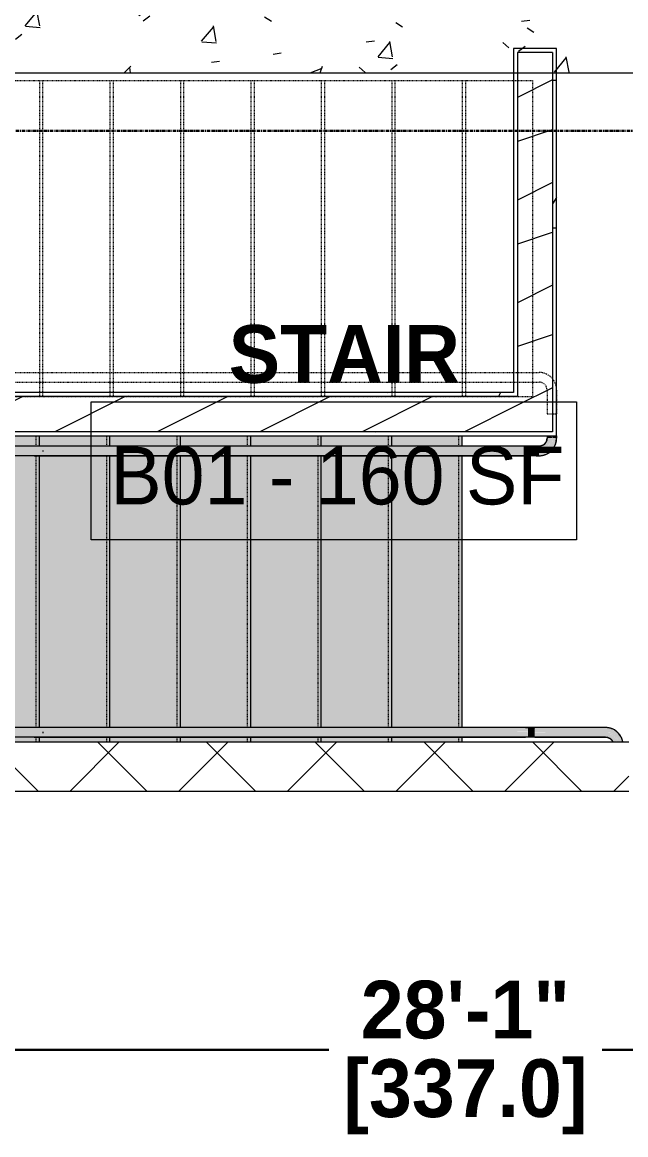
# Model space of a CAD drawing. Header units: inches. Extents: x -4218 to -1814, y 9767 to 12426.
# Drawn here: x -3730 to -3635.8, y 11378.6 to 11552.1 of the extents above; entities that cross this region are included whole.
import ezdxf

# ---------------------------------------------------------------- set-up
doc = ezdxf.new("R2010")
doc.units = ezdxf.units.IN
doc.header["$MEASUREMENT"] = 0
for name, pattern in [('Grid Line 1_2_', [0.875, 0.5, -0.125, 0.125, -0.125]), ('Grid Line 1_2__2_', [0.875, 0.5, -0.125, 0.125, -0.125]), ('Overhead 1_16_', [0.101562, 0.0625, -0.039062])]:
    doc.linetypes.add(name, pattern=pattern)
for name, color, linetype, lineweight in [('0-1', 7, 'Continuous', 5), ('0-2', 7, 'Continuous', 9), ('A-ANNO-DIMS-1', 211, 'Continuous', 30), ('A-AREA-IDEN', 2, 'Continuous', 9), ('A-FLOR-HRAL-1', 7, 'Continuous', 9), ('A-FLOR-HRAL-2', 31, 'Continuous', 9), ('A-FLOR-HRAL-3', 55, 'Continuous', 9), ('A-FLOR-HRAL-4', 7, 'Overhead 1_16_', 9), ('A-WALL-1', 250, 'Continuous', 13), ('A-WALL-3', 7, 'Continuous', 9), ('A-WALL-PATT-1', 53, 'Continuous', 9), ('A-WALL-PATT-2', 55, 'Continuous', 9), ('A-WALL-PATT-3', 7, 'Continuous', 9), ('A-WALL-PATT-4', 251, 'Continuous', 9), ('I-WALL-1', 7, 'Continuous', 9), ('S-FNDN-5', 7, 'Continuous', 9), ('S-GRID-1', 1, 'Grid Line 1_2_', 9), ('S-GRID-2', 1, 'Grid Line 1_2__2_', 30), ('S-STRS-1', 7, 'Continuous', 9), ('S-STRS-3', 7, 'Overhead 1_16_', 9), ('S-STRS-5', 21, 'Continuous', 5), ('S-STRS-MBND-1', 7, 'Overhead 1_16_', 9)]:
    doc.layers.add(name, color=color, linetype=linetype, lineweight=lineweight)
doc.styles.add('Century Gothic', font='ufonts.com_century-gothic.ttf', dxfattribs={"height": 9})
doc.styles.add('Century Gothic_B', font='GOTHICB.TTF', dxfattribs={"height": 9})
doc.dimstyles.new('OD__1_16__Tol__', dxfattribs={"dimscale": 12, "dimtxt": 9.397514, "dimasz": 1, "dimexe": 0.75, "dimexo": 0.5, "dimgap": 0.125, "dimtad": 1, "dimdec": 4, "dimrnd": 0.0625, "dimzin": 3, "dimdsep": 46, "dimlunit": 4, "dimtxsty": 'Century Gothic_B', "dimblk1": 'OBLIQUE', "dimblk2": 'OBLIQUE', "dimsah": 1, "dimcen": 0.09, "dimdle": 0.75, "dimazin": 0, "dimtfac": 1, "dimtdec": 4, "dimtix": 1, "dimtmove": 0, "dimatfit": 3, "dimfxl": 1, "dimtvp": 1, "dimtfill": 1, "dimfrac": 2, "dimtolj": 1, "dimtzin": 0, "dimlwd": 30, "dimlwe": 30, "dimarcsym": 2})
pattern_1 = [(0, (0, 0), (30.72, 7.68), [1.267, -21.773, 1.267, -21.773, -122.88]), (0, (0, 0), (30.72, 7.68), [-46.08, 1.267, -44.813, 1.267, -21.773, -53.76]), (0, (0, 0), (30.72, 7.68), [-115.2, 1.267, -14.093, 1.267, -37.133]), (120, (11.52, 3.84), (-22.011075, 22.7643004), [1.267, -21.773, 1.267, -21.773, -122.88]), (120, (11.52, 3.84), (-22.011075, 22.7643004), [-46.08, 1.267, -44.813, 1.267, -21.773, -53.76]), (120, (11.52, 3.84), (-22.011075, 22.7643004), [-115.2, 1.267, -14.093, 1.267, -37.133]), (240, (15.36, 19.2), (-8.708925, -30.4443004), [1.267, -21.773, 1.267, -21.773, -122.88]), (240, (15.36, 19.2), (-8.708925, -30.4443004), [-46.08, 1.267, -44.813, 1.267, -21.773, -53.76]), (240, (15.36, 19.2), (-8.708925, -30.4443004), [-115.2, 1.267, -14.093, 1.267, -37.133])]
pattern_2 = [(216.87, (6.397, 15.994), (47.98094286, 31.9870857), [7.997, -71.971]), (206.565, (15.994, 11.196), (-15.993714, -15.9941327), [17.881, -17.881]), (198.435, (15.994, 3.199), (-31.9867405, -15.9938803), [10.115, -40.461])]

# ---------------------------------------------------------------- blocks, each defined once
blk = doc.blocks.new('CTR - 1st Phase - Shell_rvt-1-FLOOR PLAN - BASEMENT')
at = {"layer": 'S-GRID-1'}
blk.add_line((-1814.21, 11535.19), (-4168.71, 11535.19), dxfattribs=at)
blk = doc.blocks.new('Top Rail Type - Top Rail_Internal_-2658758-FLOOR PLAN - BASEMENT')
at = {"layer": 'A-FLOR-HRAL-2'}
for points in [[(-3717.42, 11441.25), (-3717.42, 11441.26), (-3658.33, 11441.28), (-3651.07, 11441.29), (-3651.08, 11441.44), (-3726.76, 11441.47), (-3726.75, 11441.36), (-3726.75, 11441.25)], [(-3650, 11440.61), (-3650, 11442.11), (-3651.06, 11442.08), (-3651.06, 11440.61), (-3650.44, 11440.62)], [(-3638.95, 11441.27), (-3638.95, 11441.46), (-3650, 11441.44), (-3650, 11441.29), (-3639.45, 11441.27)]]:
    blk.add_hatch(color=256, dxfattribs=at).paths.add_polyline_path(points, flags=0)
h = blk.add_hatch(color=256, dxfattribs=at)
h.paths.add_polyline_path([(-3637.06, 11439.81), (-3636.87, 11439.81), (-3636.94, 11439.99), (-3637.39, 11440.78), (-3637.41, 11440.79), (-3637.8, 11441.14), (-3637.92, 11441.18), (-3638.64, 11441.44), (-3638.95, 11441.44), (-3638.95, 11441.27), (-3638.14, 11441.06), (-3637.87, 11440.9), (-3637.78, 11440.83), (-3637.53, 11440.68), (-3637.26, 11440.15), (-3637.08, 11439.81)], flags=0)
h.paths.add_polyline_path([(-3636.41, 11440.42), (-3636.96, 11441.25), (-3636.78, 11440.97), (-3636.47, 11440.51)], flags=0)
h.paths.add_polyline_path([(-3637, 11441.31), (-3637.6, 11441.72), (-3637.04, 11441.33)], flags=0)
at = {"layer": 'A-FLOR-HRAL-3'}
blk.add_hatch(color=256, dxfattribs=at).paths.add_polyline_path([(-3726.76, 11441.26), (-3726.75, 11441.36), (-3726.76, 11441.29)], flags=0)
at = {"layer": 'A-FLOR-HRAL-1'}
for p, q in [((-3651.46, 11442.11), (-3728.15, 11442.11)), ((-3638.95, 11442.11), (-3650, 11442.11)), ((-3728.15, 11440.61), (-3651.46, 11440.61)), ((-3650, 11440.61), (-3638.95, 11440.61))]:
    blk.add_line(p, q, dxfattribs=at)
at = {"layer": 'A-FLOR-HRAL-1', "flags": 128}
for points in [[(-3651.46, 11442.11), (-3651.37, 11442.11), (-3651.27, 11442.11), (-3651.17, 11442.11), (-3651.07, 11442.11), (-3650.97, 11442.11), (-3650.86, 11442.11), (-3650.76, 11442.11), (-3650.65, 11442.11), (-3650.55, 11442.11), (-3650.44, 11442.11), (-3650.33, 11442.11), (-3650.22, 11442.11), (-3650.11, 11442.11), (-3650, 11442.11), (-3650, 11442.11)], [(-3636.24, 11439.81), (-3636.25, 11439.91), (-3636.28, 11440.02), (-3636.31, 11440.12), (-3636.34, 11440.23), (-3636.38, 11440.33), (-3636.42, 11440.44), (-3636.46, 11440.54), (-3636.51, 11440.63), (-3636.56, 11440.73), (-3636.62, 11440.83), (-3636.68, 11440.92), (-3636.74, 11441.01), (-3636.81, 11441.09), (-3636.88, 11441.18), (-3636.96, 11441.26), (-3637.03, 11441.34), (-3637.11, 11441.41), (-3637.2, 11441.48), (-3637.28, 11441.55), (-3637.37, 11441.62), (-3637.46, 11441.68), (-3637.56, 11441.74), (-3637.65, 11441.79), (-3637.75, 11441.84), (-3637.85, 11441.89), (-3637.95, 11441.93), (-3638.06, 11441.97), (-3638.16, 11442), (-3638.27, 11442.03), (-3638.37, 11442.05), (-3638.48, 11442.07), (-3638.59, 11442.09), (-3638.7, 11442.1), (-3638.81, 11442.11), (-3638.92, 11442.11), (-3638.95, 11442.11)], [(-3726.76, 11441.25), (-3726.75, 11441.29), (-3726.75, 11441.44)], [(-3650, 11440.61), (-3650.11, 11440.61), (-3650.22, 11440.61), (-3650.33, 11440.61), (-3650.44, 11440.61), (-3650.54, 11440.61), (-3650.65, 11440.61), (-3650.76, 11440.61), (-3650.86, 11440.61), (-3650.97, 11440.61), (-3651.07, 11440.61), (-3651.17, 11440.61), (-3651.27, 11440.61), (-3651.36, 11440.61), (-3651.46, 11440.61), (-3651.46, 11440.61)], [(-3638.95, 11440.61), (-3638.9, 11440.61), (-3638.85, 11440.61), (-3638.8, 11440.61), (-3638.75, 11440.6), (-3638.7, 11440.59), (-3638.65, 11440.58), (-3638.6, 11440.57), (-3638.56, 11440.55), (-3638.51, 11440.53), (-3638.46, 11440.52), (-3638.42, 11440.5), (-3638.37, 11440.47), (-3638.33, 11440.45), (-3638.28, 11440.42), (-3638.24, 11440.4), (-3638.2, 11440.37), (-3638.16, 11440.34), (-3638.12, 11440.3), (-3638.09, 11440.27), (-3638.05, 11440.24), (-3638.02, 11440.2), (-3637.99, 11440.16), (-3637.95, 11440.12), (-3637.92, 11440.08), (-3637.9, 11440.04), (-3637.87, 11440), (-3637.85, 11439.95), (-3637.82, 11439.91), (-3637.8, 11439.86), (-3637.78, 11439.82)]]:
    blk.add_lwpolyline(points, dxfattribs=at)
blk = doc.blocks.new('Top Rail Type - Top Rail_Internal_-V13-FLOOR PLAN - BASEMENT')
at = {"layer": 'A-FLOR-HRAL-2'}
for points in [[(-3784.95, 11439.36), (-3784.78, 11439.99), (-3784.32, 11440.45), (-3783.7, 11440.61), (-3783.7, 11442.11), (-3784.75, 11441.91), (-3785.64, 11441.31), (-3786.24, 11440.42), (-3786.45, 11439.36), (-3786.24, 11439.36)], [(-3771.9, 11440.61), (-3771.9, 11442.11), (-3783.7, 11442.11), (-3783.7, 11440.61)], [(-3738.32, 11440.61), (-3651.06, 11440.61), (-3651.06, 11441.29), (-3726.76, 11441.26), (-3726.75, 11441.47), (-3653.01, 11441.44), (-3651.06, 11441.46), (-3651.06, 11442.11), (-3770.84, 11442.11), (-3770.84, 11440.61), (-3749.32, 11440.61)], [(-3784.95, 11438.74), (-3784.95, 11439.36), (-3786.45, 11439.36), (-3786.45, 11438.74)]]:
    blk.add_hatch(color=256, dxfattribs=at).paths.add_polyline_path(points, flags=0)
h = blk.add_hatch(color=256, dxfattribs=at)
h.paths.add_polyline_path([(-3650, 11440.61), (-3638.95, 11440.61), (-3638.95, 11441.27), (-3650, 11441.25), (-3650, 11441.17)], flags=0)
h.paths.add_polyline_path([(-3650, 11441.44), (-3638.95, 11441.46), (-3638.95, 11442.11), (-3650, 11442.11), (-3650, 11441.46)], flags=0)
h = blk.add_hatch(color=256, dxfattribs=at)
h.paths.add_polyline_path([(-3636.83, 11439.81), (-3636.29, 11439.81), (-3636.41, 11440.42), (-3637.09, 11441.36), (-3637.9, 11441.91), (-3638.95, 11442.09), (-3638.95, 11441.44), (-3638.42, 11441.42), (-3637.92, 11441.18), (-3637.92, 11441.23), (-3637.58, 11440.97), (-3637.14, 11440.44), (-3637.06, 11440.22), (-3636.87, 11439.81)], flags=0)
h.paths.add_polyline_path([(-3637.69, 11439.81), (-3637.12, 11439.81), (-3637.18, 11440), (-3637.59, 11440.72), (-3638.4, 11441.17), (-3638.54, 11441.2), (-3638.85, 11441.25), (-3638.95, 11441.24), (-3638.95, 11440.61), (-3638.32, 11440.45), (-3637.87, 11439.99), (-3637.78, 11439.81)], flags=0)
at = {"layer": 'A-FLOR-HRAL-1'}
for p, q in [((-3771.9, 11442.11), (-3783.7, 11442.11)), ((-3770.84, 11442.11), (-3771.9, 11442.11)), ((-3651.06, 11442.11), (-3770.84, 11442.11)), ((-3650, 11442.11), (-3651.06, 11442.11)), ((-3638.95, 11442.11), (-3650, 11442.11)), ((-3771.9, 11440.61), (-3783.7, 11440.61)), ((-3770.84, 11440.61), (-3771.9, 11440.61)), ((-3651.06, 11440.61), (-3770.84, 11440.61)), ((-3650, 11440.61), (-3651.06, 11440.61)), ((-3638.95, 11440.61), (-3650, 11440.61)), ((-3786.45, 11439.36), (-3786.45, 11438.74)), ((-3784.95, 11438.74), (-3786.45, 11438.74)), ((-3784.95, 11439.36), (-3784.95, 11438.74))]:
    blk.add_line(p, q, dxfattribs=at)
for centre, radius, start, end in [((-3783.7, 11439.36), 2.75, 90, 180), ((-3638.95, 11439.36), 2.75, 9.6211, 90), ((-3783.7, 11439.36), 1.25, 90, 180), ((-3638.95, 11439.36), 1.25, 21.6, 90)]:
    blk.add_arc(centre, radius, start, end, dxfattribs=at)
blk = doc.blocks.new('Top Rail Type - Top Rail_Internal_-2659697-FLOOR PLAN - BASEMENT')
at = {"layer": 'A-FLOR-HRAL-2'}
h = blk.add_hatch(color=256, dxfattribs=at)
h.paths.add_polyline_path([(-3647.38, 11485.29), (-3647.05, 11485.75), (-3647.31, 11485.4)], flags=0)
h.paths.add_polyline_path([(-3648.27, 11484.7), (-3647.43, 11485.26), (-3647.83, 11485), (-3648.17, 11484.76)], flags=0)
h.paths.add_polyline_path([(-3648.91, 11485.16), (-3648.79, 11485.19), (-3647.91, 11485.68), (-3647.9, 11485.7), (-3647.54, 11486.09), (-3647.51, 11486.21), (-3647.23, 11486.95), (-3647.24, 11487.24), (-3647.41, 11487.24), (-3647.63, 11486.43), (-3647.73, 11486.21), (-3647.84, 11486.09), (-3648.01, 11485.82), (-3648.54, 11485.55), (-3648.88, 11485.41), (-3649.08, 11485.38), (-3649.32, 11485.33), (-3649.32, 11485.16), (-3649.01, 11485.16)], flags=0)
for points in [[(-3647.23, 11487.24), (-3647.25, 11487.61), (-3647.41, 11487.61), (-3647.38, 11487.24), (-3647.32, 11487.24)], [(-3705.32, 11485.13), (-3650.82, 11485.16), (-3650.83, 11485.32), (-3726.76, 11485.35), (-3726.75, 11485.24), (-3726.75, 11485.13), (-3716.32, 11485.13)], [(-3650.81, 11484.49), (-3649.75, 11484.51), (-3649.75, 11485.99), (-3650.81, 11485.95), (-3650.81, 11484.5)], [(-3649.58, 11485.14), (-3649.32, 11485.16), (-3649.32, 11485.34), (-3649.75, 11485.32), (-3649.75, 11485.14)]]:
    blk.add_hatch(color=256, dxfattribs=at).paths.add_polyline_path(points, flags=0)
at = {"layer": 'A-FLOR-HRAL-3'}
blk.add_hatch(color=256, dxfattribs=at).paths.add_polyline_path([(-3726.76, 11485.13), (-3726.75, 11485.24), (-3726.76, 11485.16)], flags=0)
at = {"layer": 'A-FLOR-HRAL-1'}
for p, q in [((-3648.07, 11487.61), (-3648.07, 11487.24)), ((-3646.57, 11487.24), (-3646.57, 11487.61)), ((-3651.21, 11485.99), (-3728.15, 11485.99)), ((-3726.75, 11485.16), (-3726.75, 11485.32)), ((-3649.32, 11485.99), (-3649.75, 11485.99)), ((-3728.15, 11484.49), (-3651.21, 11484.49)), ((-3649.75, 11484.49), (-3649.32, 11484.49))]:
    blk.add_line(p, q, dxfattribs=at)
at = {"layer": 'A-FLOR-HRAL-1', "flags": 128}
for points in [[(-3649.32, 11484.49), (-3649.21, 11484.49), (-3649.1, 11484.5), (-3648.99, 11484.51), (-3648.89, 11484.52), (-3648.78, 11484.54), (-3648.67, 11484.57), (-3648.56, 11484.6), (-3648.46, 11484.63), (-3648.35, 11484.67), (-3648.25, 11484.71), (-3648.15, 11484.75), (-3648.05, 11484.8), (-3647.96, 11484.85), (-3647.86, 11484.91), (-3647.77, 11484.97), (-3647.68, 11485.03), (-3647.59, 11485.1), (-3647.51, 11485.17), (-3647.43, 11485.25), (-3647.35, 11485.32), (-3647.28, 11485.4), (-3647.2, 11485.49), (-3647.14, 11485.57), (-3647.07, 11485.66), (-3647.01, 11485.75), (-3646.95, 11485.85), (-3646.9, 11485.94), (-3646.85, 11486.04), (-3646.8, 11486.14), (-3646.76, 11486.24), (-3646.72, 11486.35), (-3646.69, 11486.45), (-3646.66, 11486.56), (-3646.63, 11486.66), (-3646.61, 11486.77), (-3646.6, 11486.88), (-3646.59, 11486.99), (-3646.58, 11487.1), (-3646.57, 11487.21), (-3646.57, 11487.24)], [(-3648.07, 11487.24), (-3648.07, 11487.19), (-3648.08, 11487.14), (-3648.08, 11487.09), (-3648.09, 11487.04), (-3648.1, 11486.99), (-3648.11, 11486.94), (-3648.12, 11486.89), (-3648.14, 11486.85), (-3648.15, 11486.8), (-3648.17, 11486.75), (-3648.19, 11486.71), (-3648.21, 11486.66), (-3648.24, 11486.62), (-3648.26, 11486.58), (-3648.29, 11486.53), (-3648.32, 11486.49), (-3648.35, 11486.45), (-3648.38, 11486.42), (-3648.42, 11486.38), (-3648.45, 11486.34), (-3648.49, 11486.31), (-3648.53, 11486.28), (-3648.57, 11486.24), (-3648.61, 11486.22), (-3648.65, 11486.19), (-3648.69, 11486.16), (-3648.73, 11486.14), (-3648.78, 11486.11), (-3648.82, 11486.09), (-3648.87, 11486.07), (-3648.92, 11486.06), (-3648.97, 11486.04), (-3649.01, 11486.03), (-3649.06, 11486.02), (-3649.11, 11486.01), (-3649.16, 11486), (-3649.21, 11485.99), (-3649.26, 11485.99), (-3649.31, 11485.99), (-3649.32, 11485.99)], [(-3651.21, 11485.99), (-3651.12, 11485.99), (-3651.02, 11485.99), (-3650.92, 11485.99), (-3650.82, 11485.99), (-3650.72, 11485.99), (-3650.61, 11485.99), (-3650.51, 11485.99), (-3650.4, 11485.99), (-3650.3, 11485.99), (-3650.19, 11485.99), (-3650.08, 11485.99), (-3649.97, 11485.99), (-3649.86, 11485.99), (-3649.75, 11485.99), (-3649.75, 11485.99)], [(-3649.75, 11484.49), (-3649.86, 11484.49), (-3649.97, 11484.49), (-3650.08, 11484.49), (-3650.19, 11484.49), (-3650.29, 11484.49), (-3650.4, 11484.49), (-3650.51, 11484.49), (-3650.61, 11484.49), (-3650.72, 11484.49), (-3650.82, 11484.49), (-3650.92, 11484.49), (-3651.02, 11484.49), (-3651.11, 11484.49), (-3651.21, 11484.49), (-3651.21, 11484.49)]]:
    blk.add_lwpolyline(points, dxfattribs=at)
blk = doc.blocks.new('Top Rail Type - Top Rail_Internal_-V15-FLOOR PLAN - BASEMENT')
at = {"layer": 'A-FLOR-HRAL-2'}
for points in [[(-3738.41, 11495.99), (-3739.11, 11497.49), (-3772.76, 11497.49), (-3772.76, 11495.99), (-3749.06, 11495.99)], [(-3772.95, 11487.24), (-3772.95, 11494.74), (-3774.45, 11494.74), (-3774.45, 11487.24)], [(-3771.7, 11484.49), (-3771.7, 11485.99), (-3772.32, 11486.16), (-3772.78, 11486.61), (-3772.95, 11487.24), (-3774.45, 11487.24), (-3774.24, 11486.19), (-3773.63, 11485.28), (-3772.75, 11484.7), (-3772.01, 11484.55)], [(-3760.9, 11484.49), (-3760.9, 11485.99), (-3771.7, 11485.99), (-3771.7, 11484.49), (-3770.7, 11484.49)], [(-3738.32, 11484.49), (-3650.81, 11484.49), (-3650.83, 11485.16), (-3726.76, 11485.13), (-3726.75, 11485.35), (-3652.76, 11485.32), (-3650.81, 11485.34), (-3650.81, 11485.99), (-3759.84, 11485.99), (-3759.84, 11484.49), (-3749.32, 11484.49)]]:
    blk.add_hatch(color=256, dxfattribs=at).paths.add_polyline_path(points, flags=0)
h = blk.add_hatch(color=256, dxfattribs=at)
h.paths.add_polyline_path([(-3649.32, 11484.49), (-3648.27, 11484.7), (-3647.38, 11485.29), (-3646.78, 11486.19), (-3646.57, 11487.24), (-3647.23, 11487.24), (-3647.27, 11486.7), (-3647.31, 11486.71), (-3647.67, 11485.92), (-3647.98, 11485.63), (-3648.42, 11485.35), (-3648.59, 11485.29), (-3648.91, 11485.16), (-3649.32, 11485.16), (-3649.32, 11484.62)], flags=0)
h.paths.add_polyline_path([(-3649.32, 11485.33), (-3648.54, 11485.55), (-3647.97, 11485.89), (-3647.52, 11486.69), (-3647.49, 11486.78), (-3647.45, 11487.07), (-3647.45, 11487.24), (-3648.07, 11487.24), (-3648.24, 11486.61), (-3648.7, 11486.16), (-3649.32, 11485.99), (-3649.32, 11485.38)], flags=0)
h = blk.add_hatch(color=256, dxfattribs=at)
h.paths.add_polyline_path([(-3646.57, 11487.24), (-3646.57, 11487.61), (-3647.23, 11487.61), (-3647.2, 11487.24), (-3646.71, 11487.24)], flags=0)
h.paths.add_polyline_path([(-3647.41, 11487.24), (-3647.45, 11487.61), (-3648.07, 11487.61), (-3648.07, 11487.24), (-3647.45, 11487.24)], flags=0)
h = blk.add_hatch(color=256, dxfattribs=at)
h.paths.add_polyline_path([(-3649.32, 11484.49), (-3649.32, 11485.14), (-3649.75, 11485.14), (-3649.75, 11484.49)], flags=0)
h.paths.add_polyline_path([(-3649.75, 11485.34), (-3649.32, 11485.38), (-3649.32, 11485.99), (-3649.75, 11485.99), (-3649.75, 11485.36)], flags=0)
at = {"layer": 'A-FLOR-HRAL-1'}
for p, q in [((-3773.7, 11497.49), (-3772.76, 11497.49)), ((-3772.76, 11497.49), (-3739.11, 11497.49)), ((-3738.41, 11495.99), (-3739.11, 11497.49)), ((-3774.45, 11494.74), (-3774.45, 11496.74)), ((-3772.95, 11494.74), (-3772.95, 11495.99)), ((-3772.76, 11495.99), (-3738.41, 11495.99)), ((-3774.45, 11487.24), (-3774.45, 11494.74)), ((-3772.95, 11487.24), (-3772.95, 11494.74)), ((-3648.07, 11487.61), (-3648.07, 11487.24)), ((-3646.57, 11487.61), (-3646.57, 11487.24)), ((-3760.9, 11485.99), (-3771.7, 11485.99)), ((-3759.84, 11485.99), (-3760.9, 11485.99)), ((-3650.81, 11485.99), (-3759.84, 11485.99)), ((-3649.75, 11485.99), (-3650.81, 11485.99)), ((-3649.32, 11485.99), (-3649.75, 11485.99)), ((-3760.9, 11484.49), (-3771.7, 11484.49)), ((-3759.84, 11484.49), (-3760.9, 11484.49)), ((-3650.81, 11484.49), (-3759.84, 11484.49)), ((-3649.75, 11484.49), (-3650.81, 11484.49)), ((-3649.32, 11484.49), (-3649.75, 11484.49))]:
    blk.add_line(p, q, dxfattribs=at)
for centre, radius, start, end in [((-3771.7, 11487.24), 2.75, 180, 270), ((-3771.7, 11487.24), 1.25, 180, 270), ((-3649.32, 11487.24), 1.25, 270, 0), ((-3649.32, 11487.24), 2.75, 270, 0)]:
    blk.add_arc(centre, radius, start, end, dxfattribs=at)
at = {"layer": 'A-FLOR-HRAL-4'}
for p, q in [((-3739.11, 11497.49), (-3650.81, 11497.49)), ((-3650.81, 11497.49), (-3649.75, 11497.49)), ((-3649.75, 11497.49), (-3649.32, 11497.49)), ((-3738.41, 11495.99), (-3650.81, 11495.99)), ((-3650.81, 11495.99), (-3649.75, 11495.99)), ((-3649.75, 11495.99), (-3649.32, 11495.99)), ((-3648.07, 11494.74), (-3648.07, 11490.99)), ((-3646.57, 11494.74), (-3646.57, 11490.99)), ((-3646.57, 11490.99), (-3648.07, 11490.99))]:
    blk.add_line(p, q, dxfattribs=at)
for radius in [2.75, 1.25]:
    blk.add_arc((-3649.32, 11494.74), radius, 0, 90, dxfattribs=at)
blk = doc.blocks.new('CTR - 1st Phase -Stairs _ Elevators_rvt-1-FLOOR PLAN - BASEMENT')
at = {"layer": 'A-WALL-PATT-1'}
h = blk.add_hatch(dxfattribs=at)
h.set_pattern_fill('FP_9', color=256, style=0, pattern_type=2)
h.set_pattern_definition(pattern_2)
h.paths.add_polyline_path([(-3649.89, 11488.24), (-3647.2, 11488.24), (-3647.2, 11544.19), (-3652.7, 11544.19), (-3652.7, 11488.24)], flags=0)
h = blk.add_hatch(dxfattribs=at)
h.set_pattern_fill('FP_9', color=256, style=0, pattern_type=2)
h.set_pattern_definition(pattern_2)
h.paths.add_polyline_path([(-3770.7, 11488.24), (-3652.7, 11488.24), (-3652.7, 11493.74), (-3770.7, 11493.74), (-3770.7, 11488.25)], flags=0)
at = {"layer": 'A-WALL-PATT-3'}
h = blk.add_hatch(dxfattribs=at)
h.set_pattern_fill('FP_5', color=256, style=0, pattern_type=2)
h.set_pattern_definition(pattern_1)
h.paths.add_polyline_path([(-3647.2, 11487.61), (-3646.57, 11487.61), (-3646.61, 11544.19), (-3647.2, 11544.19), (-3647.2, 11487.86)], flags=0)
h = blk.add_hatch(dxfattribs=at)
h.set_pattern_fill('FP_5', color=256, style=0, pattern_type=2)
h.set_pattern_definition(pattern_1)
h.paths.add_polyline_path([(-3771.32, 11488.24), (-3770.7, 11488.25), (-3770.7, 11493.74), (-3749.32, 11493.74), (-3749.32, 11494.36), (-3771.32, 11494.36), (-3771.32, 11488.24)], flags=0)
h.paths.add_polyline_path([(-3707.19, 11493.74), (-3653.32, 11493.74), (-3653.32, 11494.36), (-3737.65, 11494.36), (-3737.36, 11493.74)], flags=0)
h = blk.add_hatch(dxfattribs=at)
h.set_pattern_fill('FP_5', color=256, style=0, pattern_type=2)
h.set_pattern_definition(pattern_1)
h.paths.add_polyline_path([(-3771.32, 11487.61), (-3647.2, 11487.61), (-3647.2, 11488.24), (-3771.32, 11488.24)], flags=0)
at = {"layer": 'S-STRS-5'}
h = blk.add_hatch(color=256, dxfattribs=at)
h.paths.add_polyline_path([(-3728.31, 11439.81), (-3727.32, 11439.81), (-3727.32, 11440.61), (-3738.32, 11440.61), (-3738.32, 11439.81), (-3728.45, 11439.81)], flags=0)
h.paths.add_polyline_path([(-3738.32, 11442.11), (-3727.32, 11442.11), (-3727.32, 11484.49), (-3738.32, 11484.49), (-3738.32, 11451.12)], flags=0)
h.paths.add_polyline_path([(-3734.31, 11485.99), (-3727.32, 11485.99), (-3727.32, 11487.61), (-3738.32, 11487.61), (-3738.32, 11485.99)], flags=0)
h = blk.add_hatch(color=256, dxfattribs=at)
h.paths.add_polyline_path([(-3727.32, 11439.81), (-3716.32, 11439.81), (-3716.32, 11440.61), (-3727.32, 11440.61)], flags=0)
h.paths.add_polyline_path([(-3717.42, 11442.11), (-3716.32, 11442.11), (-3716.32, 11484.49), (-3727.32, 11484.49), (-3727.32, 11442.11)], flags=0)
h.paths.add_polyline_path([(-3716.32, 11485.99), (-3716.32, 11487.61), (-3727.32, 11487.61), (-3727.32, 11485.99), (-3717.42, 11485.99)], flags=0)
h = blk.add_hatch(color=256, dxfattribs=at)
h.paths.add_polyline_path([(-3716.32, 11439.81), (-3705.32, 11439.81), (-3705.32, 11440.61), (-3716.32, 11440.61)], flags=0)
h.paths.add_polyline_path([(-3716.32, 11442.11), (-3705.32, 11442.11), (-3705.32, 11484.49), (-3716.32, 11484.49), (-3716.32, 11451.12)], flags=0)
h.paths.add_polyline_path([(-3705.32, 11485.99), (-3705.32, 11487.61), (-3716.32, 11487.61), (-3716.32, 11485.99)], flags=0)
h = blk.add_hatch(color=256, dxfattribs=at)
h.paths.add_polyline_path([(-3694.32, 11439.81), (-3694.32, 11440.61), (-3705.32, 11440.61), (-3705.32, 11439.81), (-3700.54, 11439.81)], flags=0)
h.paths.add_polyline_path([(-3705.32, 11442.11), (-3694.32, 11442.11), (-3694.32, 11484.49), (-3705.32, 11484.49), (-3705.32, 11451.12)], flags=0)
h.paths.add_polyline_path([(-3705.32, 11485.99), (-3694.32, 11485.99), (-3694.32, 11487.61), (-3705.32, 11487.61)], flags=0)
h = blk.add_hatch(color=256, dxfattribs=at)
h.paths.add_polyline_path([(-3694.32, 11439.81), (-3683.32, 11439.81), (-3683.32, 11440.61), (-3694.32, 11440.61)], flags=0)
h.paths.add_polyline_path([(-3694.32, 11442.11), (-3683.32, 11442.11), (-3683.32, 11484.49), (-3694.32, 11484.49), (-3694.32, 11451.12)], flags=0)
h.paths.add_polyline_path([(-3683.32, 11485.99), (-3683.32, 11487.61), (-3694.32, 11487.61), (-3694.32, 11485.99), (-3689.96, 11485.99)], flags=0)
h = blk.add_hatch(color=256, dxfattribs=at)
h.paths.add_polyline_path([(-3683.32, 11439.81), (-3672.32, 11439.81), (-3672.32, 11440.61), (-3683.32, 11440.61)], flags=0)
h.paths.add_polyline_path([(-3683.32, 11442.11), (-3672.32, 11442.11), (-3672.32, 11484.49), (-3683.32, 11484.49), (-3683.32, 11450)], flags=0)
h.paths.add_polyline_path([(-3683.32, 11485.99), (-3672.32, 11485.99), (-3672.32, 11487.61), (-3683.32, 11487.61)], flags=0)
h = blk.add_hatch(color=256, dxfattribs=at)
h.paths.add_polyline_path([(-3672.32, 11439.81), (-3661.32, 11439.81), (-3661.32, 11440.61), (-3672.32, 11440.61)], flags=0)
h.paths.add_polyline_path([(-3672.32, 11442.11), (-3661.32, 11442.11), (-3661.32, 11484.49), (-3672.32, 11484.49), (-3672.32, 11447.28)], flags=0)
h.paths.add_polyline_path([(-3666.78, 11485.99), (-3661.32, 11485.99), (-3661.32, 11487.61), (-3672.32, 11487.61), (-3672.32, 11485.99)], flags=0)
at = {"layer": 'A-WALL-1'}
for p, q in [((-3647.2, 11547.36), (-3652.7, 11547.36)), ((-3652.7, 11547.36), (-3652.7, 11493.74)), ((-3647.2, 11547.36), (-3647.2, 11488.24)), ((-3653.32, 11493.74), (-3737.36, 11493.74)), ((-3652.7, 11493.74), (-3653.32, 11493.74)), ((-3653.32, 11488.24), (-3770.7, 11488.24)), ((-3652.7, 11488.24), (-3653.32, 11488.24)), ((-3647.2, 11488.24), (-3652.7, 11488.24))]:
    blk.add_line(p, q, dxfattribs=at)
at = {"layer": 'I-WALL-1'}
for p, q in [((-3652.7, 11547.99), (-3653.32, 11547.99)), ((-3653.32, 11547.99), (-3653.32, 11494.36)), ((-3647.2, 11547.99), (-3652.7, 11547.99)), ((-3646.57, 11547.99), (-3647.2, 11547.99)), ((-3646.57, 11487.61), (-3646.57, 11547.99)), ((-3653.32, 11494.36), (-3737.65, 11494.36)), ((-3771.32, 11487.61), (-3653.32, 11487.61)), ((-3653.32, 11487.61), (-3647.2, 11487.61)), ((-3647.2, 11487.61), (-3646.57, 11487.61))]:
    blk.add_line(p, q, dxfattribs=at)
at = {"layer": 'S-STRS-1'}
for p, q in [((-3727.32, 11485.99), (-3727.32, 11487.61)), ((-3716.32, 11485.99), (-3716.32, 11487.61)), ((-3705.32, 11485.99), (-3705.32, 11487.61)), ((-3694.32, 11485.99), (-3694.32, 11487.61)), ((-3683.32, 11485.99), (-3683.32, 11487.61)), ((-3672.32, 11485.99), (-3672.32, 11487.61)), ((-3661.32, 11485.99), (-3661.32, 11487.61)), ((-3727.32, 11442.11), (-3727.32, 11484.49)), ((-3716.32, 11442.11), (-3716.32, 11484.49)), ((-3705.32, 11442.11), (-3705.32, 11484.49)), ((-3694.32, 11442.11), (-3694.32, 11484.49)), ((-3683.32, 11442.11), (-3683.32, 11484.49)), ((-3672.32, 11442.11), (-3672.32, 11484.49)), ((-3661.32, 11442.11), (-3661.32, 11484.49)), ((-3727.32, 11439.81), (-3727.32, 11440.61)), ((-3716.32, 11439.81), (-3716.32, 11440.61)), ((-3705.32, 11439.81), (-3705.32, 11440.61)), ((-3694.32, 11439.81), (-3694.32, 11440.61)), ((-3683.32, 11439.81), (-3683.32, 11440.61)), ((-3672.32, 11439.81), (-3672.32, 11440.61)), ((-3661.32, 11439.81), (-3661.32, 11440.61))]:
    blk.add_line(p, q, dxfattribs=at)
at = {"layer": 'S-STRS-3'}
for p, q in [((-3727.82, 11485.99), (-3727.82, 11487.61)), ((-3716.82, 11485.99), (-3716.82, 11487.61)), ((-3705.82, 11485.99), (-3705.82, 11487.61)), ((-3694.82, 11485.99), (-3694.82, 11487.61)), ((-3683.82, 11485.99), (-3683.82, 11487.61)), ((-3672.82, 11485.99), (-3672.82, 11487.61)), ((-3661.82, 11485.99), (-3661.82, 11487.61)), ((-3727.82, 11442.11), (-3727.82, 11484.49)), ((-3716.82, 11442.11), (-3716.82, 11484.49)), ((-3705.82, 11442.11), (-3705.82, 11484.49)), ((-3694.82, 11442.11), (-3694.82, 11484.49)), ((-3683.82, 11442.11), (-3683.82, 11484.49)), ((-3672.82, 11442.11), (-3672.82, 11484.49)), ((-3661.82, 11442.11), (-3661.82, 11484.49)), ((-3727.82, 11439.81), (-3727.82, 11440.61)), ((-3716.82, 11439.81), (-3716.82, 11440.61)), ((-3705.82, 11439.81), (-3705.82, 11440.61)), ((-3694.82, 11439.81), (-3694.82, 11440.61)), ((-3683.82, 11439.81), (-3683.82, 11440.61)), ((-3672.82, 11439.81), (-3672.82, 11440.61)), ((-3661.82, 11439.81), (-3661.82, 11440.61))]:
    blk.add_line(p, q, dxfattribs=at)
at = {"layer": 'S-STRS-MBND-1'}
for p, q in [((-3760.32, 11542.99), (-3650.32, 11542.99)), ((-3727.32, 11542.99), (-3727.32, 11493.74)), ((-3726.82, 11542.99), (-3726.82, 11493.74)), ((-3716.32, 11542.99), (-3716.32, 11493.74)), ((-3715.82, 11542.99), (-3715.82, 11493.74)), ((-3705.32, 11542.99), (-3705.32, 11493.74)), ((-3704.82, 11542.99), (-3704.82, 11493.74)), ((-3694.32, 11542.99), (-3694.32, 11493.74)), ((-3693.82, 11542.99), (-3693.82, 11493.74)), ((-3683.32, 11542.99), (-3683.32, 11493.74)), ((-3682.82, 11542.99), (-3682.82, 11493.74)), ((-3672.32, 11542.99), (-3672.32, 11493.74)), ((-3671.82, 11542.99), (-3671.82, 11493.74)), ((-3661.32, 11542.99), (-3661.32, 11493.74)), ((-3660.82, 11542.99), (-3660.82, 11493.74)), ((-3650.32, 11542.99), (-3650.32, 11493.74)), ((-3737.36, 11493.74), (-3650.32, 11493.74))]:
    blk.add_line(p, q, dxfattribs=at)
at = {"layer": '0-2'}
for name in ['Top Rail Type - Top Rail_Internal_-V15-FLOOR PLAN - BASEMENT', 'Top Rail Type - Top Rail_Internal_-2659697-FLOOR PLAN - BASEMENT', 'Top Rail Type - Top Rail_Internal_-V13-FLOOR PLAN - BASEMENT', 'Top Rail Type - Top Rail_Internal_-2658758-FLOOR PLAN - BASEMENT']:
    blk.add_blockref(name, (0, 0), dxfattribs=at)
blk = doc.blocks.new('CTR - 1st Phase - Structure_rvt-1-FLOOR PLAN - BASEMENT')
at = {"layer": 'A-WALL-PATT-2'}
h = blk.add_hatch(dxfattribs=at)
h.set_pattern_fill('FP_2', color=256, style=0, pattern_type=2)
h.set_pattern_definition([(50, (0, 0), (27.5427, -2.40992), [2.88, -31.68]), (355, (0, 0), (-5.327844, 28.884266), [2.304, -25.344]), (100.451, (2.295, -0.2), (22.215316, 26.47393), [2.448, -26.924]), (46.184, (0, 7.68), (40.98187, -6.35642), [4.32, -47.52]), (96.636, (3.415, 7.15), (35.89075, 37.40619), [3.671, -40.386]), (351.184, (0, 7.68), (35.89097, 37.40622), [3.456, -38.016]), (21, (3.84, 5.76), (22.921036, -15.46073), [2.88, -31.68]), (326, (3.84, 5.76), (9.34353, 27.84574), [2.304, -25.344]), (71.451, (5.75, 4.472), (32.26477, 12.38442), [2.448, -26.924]), (37.5, (0, 0), (0.466855, 12.782707), [1.267, -23.77, 1.267, -24.461, -25.44]), (37.5, (0, 0), (0.466855, 12.782707), [-50.765, 1.267, -24.173]), (7.5, (0, 0), (10.10159, 15.14509), [1.267, -13.402, 1.267, -23.194, -9.696]), (7.5, (0, 0), (10.10159, 15.14509), [-39.13, 1.267, -8.429]), (327.5, (-8.563, 0), (20.499161, -0.86578), [1.267, -8.333, 1.267, -28.685, -39.744]), (327.5, (-8.563, 0), (20.499161, -0.86578), [-39.552, 1.267, -38.477]), (317.5, (-12.403, 0), (22.39478, 3.844288), [1.267, -11.213, 1.267, -18.624, -28.224]), (317.5, (-12.403, 0), (22.39478, 3.844288), [-32.371, 1.267, -26.957])])
h.paths.add_polyline_path([(-3599.32, 11544.19), (-3599.32, 11556.19), (-3819.32, 11556.19), (-3819.32, 11544.19), (-3602.61, 11544.19)], flags=0)
at = {"layer": 'A-WALL-PATT-4'}
h = blk.add_hatch(dxfattribs=at)
h.set_pattern_fill('FP_8', color=256, style=0, pattern_type=2)
h.set_pattern_definition([(45, (0, 0), (-8.485281, 8.485281), []), (135, (0, 0), (-8.485281, -8.485281), [])])
h.paths.add_polyline_path([(-3819.32, 11432.19), (-3635.32, 11432.19), (-3635.32, 11439.81), (-3784.83, 11439.81), (-3784.95, 11439.36), (-3784.95, 11438.74), (-3786.45, 11438.74), (-3786.45, 11439.36), (-3786.36, 11439.81), (-3819.32, 11439.81), (-3819.32, 11438.99)], flags=0)
h.paths.add_polyline_path([(-3587.32, 11432.19), (-3586.95, 11432.19), (-3586.95, 11439.81), (-3595.32, 11439.81), (-3595.32, 11432.19), (-3594.42, 11432.19)], flags=0)
at = {"layer": 'A-WALL-3'}
for p, q in [((-3635.32, 11439.81), (-3784.83, 11439.81)), ((-3819.32, 11432.19), (-3635.32, 11432.19))]:
    blk.add_line(p, q, dxfattribs=at)
at = {"layer": 'S-FNDN-5'}
blk.add_line((-3819.32, 11544.19), (-3599.32, 11544.19), dxfattribs=at)
at = {"layer": 'S-GRID-2'}
blk.add_line((-1814.21, 11535.19), (-4076.95, 11535.19), dxfattribs=at)
blk = doc.blocks.new('_Oblique')
at = {"color": 0, "linetype": 'ByBlock', "lineweight": -2}
blk.add_line((-0.5, -0.5), (0.5, 0.5), dxfattribs=at)
blk = doc.blocks.new('DIMBLOCK61-FLOOR PLAN - BASEMENT')
at = {"layer": 'A-ANNO-DIMS-1', "color": 0, "lineweight": 30, "transparency": 16777216}
for p, q in [((-3492.32, 11429.63), (-3492.32, 11382.85)), ((-3829.32, 11394.33), (-3829.32, 11382.85)), ((-3838.32, 11391.85), (-3483.32, 11391.85))]:
    blk.add_line(p, q, dxfattribs=at)
at = {"layer": 'Defpoints', "color": 0, "transparency": 16777216}
for p in [(-3492.32, 11435.63), (-3829.32, 11400.33), (-3492.32, 11391.85)]:
    blk.add_point(p, dxfattribs=at)
at = {"layer": 'A-ANNO-DIMS-1', "color": 0, "lineweight": 30, "transparency": 16777216, "xscale": 12, "yscale": 12, "zscale": 12, "rotation": 180}
blk.add_blockref('_Oblique', (-3829.32, 11391.85), dxfattribs=at)
at = {"layer": 'A-ANNO-DIMS-1', "color": 0, "lineweight": 30, "transparency": 16777216, "xscale": 12, "yscale": 12, "zscale": 12}
blk.add_blockref('_Oblique', (-3492.32, 11391.85), dxfattribs=at)
at = {"layer": 'A-ANNO-DIMS-1', "color": 0, "transparency": 16777216, "insert": (-3660.82, 11398.07), "char_height": 9, "attachment_point": 5, "style": 'Century Gothic_B', "bg_fill": 3, "box_fill_scale": 1.25, "bg_fill_color": 256, "bg_fill_true_color": 13158600, "bg_fill_transparency": 0}
blk.add_mtext('\\A1;28\'-1"', dxfattribs=at)
at = {"layer": 'A-ANNO-DIMS-1', "color": 0, "transparency": 16777216, "insert": (-3660.82, 11384.52), "char_height": 9, "attachment_point": 5, "style": 'Century Gothic_B', "bg_fill": 3, "box_fill_scale": 1.25, "bg_fill_color": 256, "bg_fill_true_color": 13158600, "bg_fill_transparency": 0}
blk.add_mtext('\\A1;[337.0]', dxfattribs=at)

msp = doc.modelspace()

# ---------------------------------------------------------------- linework, layer by layer
at = {"layer": 'A-AREA-IDEN', "flags": 128}
msp.add_lwpolyline([(-3719.26783, 11492.90512), (-3643.49776, 11492.90512), (-3643.49776, 11471.40905), (-3719.26783, 11471.40905)], close=True, dxfattribs=at)

# ---------------------------------------------------------------- block references
at = {"layer": '0-1'}
for name in ['CTR - 1st Phase - Shell_rvt-1-FLOOR PLAN - BASEMENT', 'CTR - 1st Phase - Structure_rvt-1-FLOOR PLAN - BASEMENT', 'CTR - 1st Phase -Stairs _ Elevators_rvt-1-FLOOR PLAN - BASEMENT']:
    msp.add_blockref(name, (0, 0), dxfattribs=at)

# ---------------------------------------------------------------- texts
at = {"layer": 'A-AREA-IDEN', "char_height": 9, "attachment_point": 1}
for s, insert, width, style in [('STAIR', (-3697.76705, 11504.87327), 39.39, 'Century Gothic_B'), ('B01 - 160 SF', (-3716.26783, 11485.90512), 84.234, 'Century Gothic')]:
    msp.add_mtext(s, dxfattribs=dict(at, insert=insert, width=width, style=style))

# ---------------------------------------------------------------- next in the draw order: dimensions: what is measured, and where the dimension line sits
at = {"layer": 'A-ANNO-DIMS-1'}
dim = msp.add_linear_dim(base=(-3492.32374, 11391.84734), p1=(-3829.32374, 11400.33262), p2=(-3492.32374, 11435.6269), dimstyle='OD__1_16__Tol__', override={"dimpost": '<>\\X', "dimfxl": 338.843158}, dxfattribs=at)
dim.commit()
dim.dimension.update_dxf_attribs({"geometry": 'DIMBLOCK61-FLOOR PLAN - BASEMENT', "text_midpoint": (-3660.82374, 11391.84734)})

doc.saveas('drawing.dxf')
